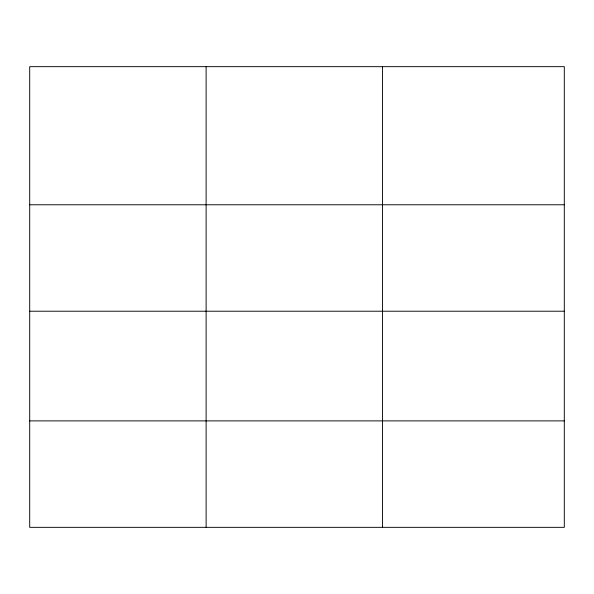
<?xml version="1.0" encoding="UTF-8"?>
<svg xmlns="http://www.w3.org/2000/svg" width="594" height="594" viewBox="0 0 594 594"><rect width="100%" height="100%" fill="white"/><g stroke="black" fill="none" stroke-linecap="round" stroke-linejoin="round"><path stroke-width="0.89" d="M564.3 311.219L564.3 66.662L29.7 66.662L29.7 527.338L564.3 527.338L564.3 311.219L29.7 311.219M29.7 204.774L564.3 204.774M29.7 420.886L564.3 420.886M382.536 66.662L382.536 527.338M206.118 66.662L206.118 527.338"/></g></svg>
